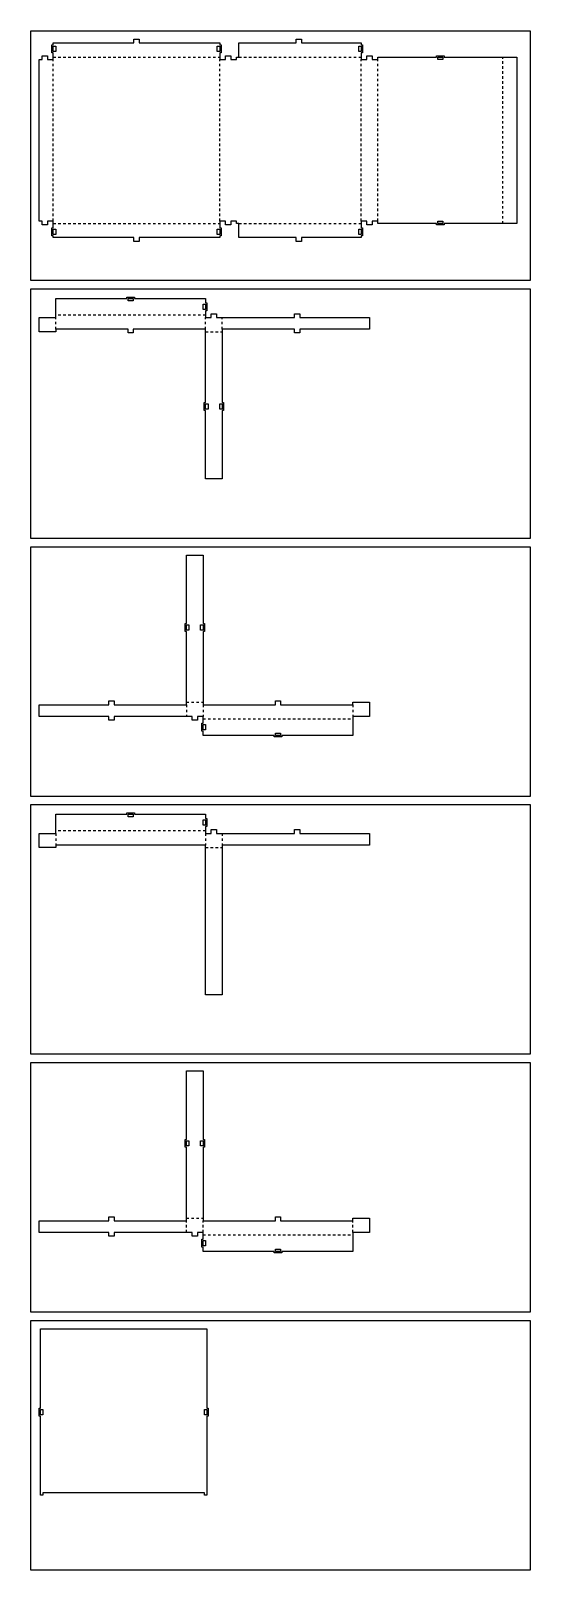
# Model space of a CAD drawing. Header units: metres. Extents: x 0 to 600, y -1550 to 300.
import ezdxf

# ---------------------------------------------------------------- set-up
doc = ezdxf.new("R2010")
doc.units = ezdxf.units.M

msp = doc.modelspace()

# ---------------------------------------------------------------- linework, layer by layer
at = {"layer": '1'}
for p, q in [((25.4125, 273.65), (25.4125, 283.175)), ((25.4125, 283.175), (27, 283.175)), ((27, 283.175), (27, 285.4125)), ((27, 285.4125), (123.825, 285.4125)), ((27, 275.2375), (27, 281.5875)), ((27, 281.5875), (30, 281.5875)), ((30, 281.5875), (30, 275.2375)), ((123.825, 285.4125), (123.825, 290)), ((123.825, 290), (130.175, 290)), ((130.175, 290), (130.175, 285.4125)), ((130.175, 285.4125), (227, 285.4125)), ((224, 275.2375), (224, 281.5875)), ((224, 281.5875), (227, 281.5875)), ((227, 285.4125), (227, 283.175)), ((227, 283.175), (228.5875, 283.175)), ((227, 281.5875), (227, 275.2375)), ((228.5875, 283.175), (228.5875, 273.65)), ((250, 268.4125), (250, 285.4125)), ((250, 285.4125), (318.825, 285.4125)), ((318.825, 285.4125), (318.825, 290)), ((318.825, 290), (325.175, 290)), ((325.175, 290), (325.175, 285.4125)), ((325.175, 285.4125), (397, 285.4125)), ((394, 275.2375), (394, 281.5875)), ((394, 281.5875), (397, 281.5875)), ((397, 285.4125), (397, 283.175)), ((397, 283.175), (398.5875, 283.175)), ((397, 281.5875), (397, 275.2375)), ((398.5875, 283.175), (398.5875, 273.65)), ((10, 71.4125), (10, 265.4125)), ((10, 265.4125), (13.825, 265.4125)), ((13.825, 265.4125), (13.825, 270)), ((13.825, 270), (20.175, 270)), ((20.175, 270), (20.175, 265.4125)), ((20.175, 265.4125), (27, 265.4125)), ((27, 273.65), (25.4125, 273.65)), ((30, 275.2375), (27, 275.2375)), ((27, 265.4125), (27, 273.65)), ((227, 275.2375), (224, 275.2375)), ((228.5875, 273.65), (227, 273.65)), ((227, 273.65), (227, 265.4125)), ((227, 265.4125), (233.825, 265.4125)), ((233.825, 265.4125), (233.825, 270)), ((233.825, 270), (240.175, 270)), ((240.175, 270), (240.175, 265.4125)), ((240.175, 265.4125), (247, 265.4125)), ((247, 265.4125), (247, 268.4125)), ((247, 268.4125), (250, 268.4125)), ((397, 275.2375), (394, 275.2375)), ((398.5875, 273.65), (397, 273.65)), ((397, 273.65), (397, 265.4125)), ((397, 265.4125), (403.825, 265.4125)), ((403.825, 265.4125), (403.825, 270)), ((403.825, 270), (410.175, 270)), ((410.175, 270), (410.175, 265.4125)), ((410.175, 265.4125), (417, 265.4125)), ((417, 265.4125), (417, 268.4125)), ((417, 268.4125), (487.2375, 268.4125)), ((487.2375, 268.4125), (487.2375, 270)), ((487.2375, 270), (496.7625, 270)), ((488.825, 268.4125), (495.175, 268.4125)), ((488.825, 265.4125), (488.825, 268.4125)), ((495.175, 265.4125), (488.825, 265.4125)), ((495.175, 268.4125), (495.175, 265.4125)), ((496.7625, 270), (496.7625, 268.4125)), ((496.7625, 268.4125), (584, 268.4125)), ((584, 268.4125), (584, 68.4125)), ((13.825, 71.4125), (10, 71.4125)), ((13.825, 66.825), (13.825, 71.4125)), ((20.175, 66.825), (13.825, 66.825)), ((27, 71.4125), (20.175, 71.4125)), ((20.175, 71.4125), (20.175, 66.825)), ((25.4125, 53.65), (25.4125, 63.175)), ((25.4125, 63.175), (27, 63.175)), ((27, 63.175), (27, 71.4125)), ((27, 55.2375), (27, 61.5875)), ((27, 61.5875), (30, 61.5875)), ((30, 61.5875), (30, 55.2375)), ((224, 55.2375), (224, 61.5875)), ((224, 61.5875), (227, 61.5875)), ((233.825, 71.4125), (227, 71.4125)), ((227, 71.4125), (227, 63.175)), ((227, 63.175), (228.5875, 63.175)), ((227, 61.5875), (227, 55.2375)), ((228.5875, 63.175), (228.5875, 53.65)), ((233.825, 66.825), (233.825, 71.4125)), ((240.175, 66.825), (233.825, 66.825)), ((247, 71.4125), (240.175, 71.4125)), ((240.175, 71.4125), (240.175, 66.825)), ((247, 68.4125), (247, 71.4125)), ((250, 68.4125), (247, 68.4125)), ((250, 51.4125), (250, 68.4125)), ((394, 55.2375), (394, 61.5875)), ((394, 61.5875), (397, 61.5875)), ((403.825, 71.4125), (397, 71.4125)), ((397, 71.4125), (397, 63.175)), ((397, 63.175), (398.5875, 63.175)), ((397, 61.5875), (397, 55.2375)), ((398.5875, 63.175), (398.5875, 53.65)), ((403.825, 66.825), (403.825, 71.4125)), ((410.175, 66.825), (403.825, 66.825)), ((417, 71.4125), (410.175, 71.4125)), ((410.175, 71.4125), (410.175, 66.825)), ((417, 68.4125), (417, 71.4125)), ((487.2375, 68.4125), (417, 68.4125)), ((487.2375, 66.825), (487.2375, 68.4125)), ((496.7625, 66.825), (487.2375, 66.825)), ((488.825, 68.4125), (488.825, 71.4125)), ((488.825, 71.4125), (495.175, 71.4125)), ((495.175, 68.4125), (488.825, 68.4125)), ((495.175, 71.4125), (495.175, 68.4125)), ((584, 68.4125), (496.7625, 68.4125)), ((496.7625, 68.4125), (496.7625, 66.825)), ((27, 53.65), (25.4125, 53.65)), ((30, 55.2375), (27, 55.2375)), ((27, 51.4125), (27, 53.65)), ((123.825, 51.4125), (27, 51.4125)), ((123.825, 46.825), (123.825, 51.4125)), ((130.175, 46.825), (123.825, 46.825)), ((227, 51.4125), (130.175, 51.4125)), ((130.175, 51.4125), (130.175, 46.825)), ((227, 55.2375), (224, 55.2375)), ((228.5875, 53.65), (227, 53.65)), ((227, 53.65), (227, 51.4125)), ((318.825, 51.4125), (250, 51.4125)), ((318.825, 46.825), (318.825, 51.4125)), ((325.175, 46.825), (318.825, 46.825)), ((397, 51.4125), (325.175, 51.4125)), ((325.175, 51.4125), (325.175, 46.825)), ((397, 55.2375), (394, 55.2375)), ((398.5875, 53.65), (397, 53.65)), ((397, 53.65), (397, 51.4125))]:
    msp.add_line(p, q, dxfattribs=at)
at = {"layer": '2'}
for p, q in [((11.5875, -1355.2375), (11.5875, -1260)), ((11.5875, -1260), (211.5875, -1260)), ((211.5875, -1260), (211.5875, -1355.2375)), ((10, -1364.7625), (10, -1355.2375)), ((10, -1355.2375), (11.5875, -1355.2375)), ((11.5875, -1364.7625), (10, -1364.7625)), ((11.5875, -1363.175), (11.5875, -1356.825)), ((11.5875, -1356.825), (14.5875, -1356.825)), ((14.5875, -1363.175), (11.5875, -1363.175)), ((11.5875, -1460), (11.5875, -1364.7625)), ((14.5875, -1356.825), (14.5875, -1363.175)), ((208.5875, -1363.175), (208.5875, -1356.825)), ((208.5875, -1356.825), (211.5875, -1356.825)), ((211.5875, -1363.175), (208.5875, -1363.175)), ((211.5875, -1355.2375), (213.175, -1355.2375)), ((211.5875, -1356.825), (211.5875, -1363.175)), ((211.5875, -1364.7625), (211.5875, -1460)), ((213.175, -1364.7625), (211.5875, -1364.7625)), ((213.175, -1355.2375), (213.175, -1364.7625)), ((14.5875, -1460), (11.5875, -1460)), ((208.5875, -1457), (14.5875, -1457)), ((14.5875, -1457), (14.5875, -1460)), ((208.5875, -1460), (208.5875, -1457)), ((211.5875, -1460), (208.5875, -1460))]:
    msp.add_line(p, q, dxfattribs=at)
at = {"layer": '3'}
for p, q in [((30, -44.5875), (30, -21.5875)), ((30, -21.5875), (115.2375, -21.5875)), ((115.2375, -21.5875), (115.2375, -20)), ((115.2375, -20), (124.7625, -20)), ((116.825, -21.5875), (123.175, -21.5875)), ((116.825, -24.5875), (116.825, -21.5875)), ((123.175, -24.5875), (116.825, -24.5875)), ((123.175, -21.5875), (123.175, -24.5875)), ((124.7625, -20), (124.7625, -21.5875)), ((124.7625, -21.5875), (210, -21.5875)), ((207, -34.7625), (207, -28.4125)), ((207, -28.4125), (210, -28.4125)), ((210, -34.7625), (207, -34.7625)), ((210, -21.5875), (210, -26.825)), ((210, -26.825), (211.5875, -26.825)), ((210, -28.4125), (210, -34.7625)), ((211.5875, -36.35), (210, -36.35)), ((210, -36.35), (210, -44.5875)), ((211.5875, -26.825), (211.5875, -36.35)), ((10, -61.5875), (10, -44.5875)), ((10, -44.5875), (30, -44.5875)), ((210, -44.5875), (216.825, -44.5875)), ((216.825, -44.5875), (216.825, -40)), ((216.825, -40), (223.175, -40)), ((223.175, -40), (223.175, -44.5875)), ((223.175, -44.5875), (316.825, -44.5875)), ((316.825, -44.5875), (316.825, -40)), ((316.825, -40), (323.175, -40)), ((323.175, -40), (323.175, -44.5875)), ((323.175, -44.5875), (407, -44.5875)), ((407, -44.5875), (407, -58.5875)), ((30, -61.5875), (10, -61.5875)), ((116.825, -58.5875), (30, -58.5875)), ((30, -58.5875), (30, -61.5875)), ((116.825, -63.175), (116.825, -58.5875)), ((123.175, -63.175), (116.825, -63.175)), ((210, -58.5875), (123.175, -58.5875)), ((123.175, -58.5875), (123.175, -63.175)), ((210, -146.825), (210, -58.5875)), ((316.825, -58.5875), (230, -58.5875)), ((230, -58.5875), (230, -146.825)), ((316.825, -63.175), (316.825, -58.5875)), ((323.175, -63.175), (316.825, -63.175)), ((407, -58.5875), (323.175, -58.5875)), ((323.175, -58.5875), (323.175, -63.175)), ((208.4125, -156.35), (208.4125, -146.825)), ((208.4125, -146.825), (210, -146.825)), ((230, -146.825), (231.5875, -146.825)), ((231.5875, -146.825), (231.5875, -156.35)), ((210, -156.35), (208.4125, -156.35)), ((210, -154.7625), (210, -148.4125)), ((210, -148.4125), (213, -148.4125)), ((213, -154.7625), (210, -154.7625)), ((210, -238.5875), (210, -156.35)), ((213, -148.4125), (213, -154.7625)), ((227, -154.7625), (227, -148.4125)), ((227, -148.4125), (230, -148.4125)), ((230, -154.7625), (227, -154.7625)), ((230, -148.4125), (230, -154.7625)), ((231.5875, -156.35), (230, -156.35)), ((230, -156.35), (230, -238.5875)), ((230, -238.5875), (210, -238.5875))]:
    msp.add_line(p, q, dxfattribs=at)
at = {"layer": '4'}
for p, q in [((187, -412.2375), (187, -330)), ((187, -330), (207, -330)), ((207, -330), (207, -412.2375)), ((185.4125, -421.7625), (185.4125, -412.2375)), ((185.4125, -412.2375), (187, -412.2375)), ((187, -421.7625), (185.4125, -421.7625)), ((187, -420.175), (187, -413.825)), ((187, -413.825), (190, -413.825)), ((190, -420.175), (187, -420.175)), ((187, -510), (187, -421.7625)), ((190, -413.825), (190, -420.175)), ((204, -420.175), (204, -413.825)), ((204, -413.825), (207, -413.825)), ((207, -420.175), (204, -420.175)), ((207, -412.2375), (208.5875, -412.2375)), ((207, -413.825), (207, -420.175)), ((208.5875, -421.7625), (207, -421.7625)), ((207, -421.7625), (207, -510)), ((208.5875, -412.2375), (208.5875, -421.7625)), ((10, -524), (10, -510)), ((10, -510), (93.825, -510)), ((93.825, -510), (93.825, -505.4125)), ((93.825, -505.4125), (100.175, -505.4125)), ((100.175, -505.4125), (100.175, -510)), ((100.175, -510), (187, -510)), ((207, -510), (293.825, -510)), ((293.825, -510), (293.825, -505.4125)), ((293.825, -505.4125), (300.175, -505.4125)), ((300.175, -505.4125), (300.175, -510)), ((300.175, -510), (387, -510)), ((387, -510), (387, -507)), ((387, -507), (407, -507)), ((407, -507), (407, -524)), ((93.825, -524), (10, -524)), ((93.825, -528.5875), (93.825, -524)), ((100.175, -528.5875), (93.825, -528.5875)), ((193.825, -524), (100.175, -524)), ((100.175, -524), (100.175, -528.5875)), ((193.825, -528.5875), (193.825, -524)), ((200.175, -528.5875), (193.825, -528.5875)), ((207, -524), (200.175, -524)), ((200.175, -524), (200.175, -528.5875)), ((205.4125, -541.7625), (205.4125, -532.2375)), ((205.4125, -532.2375), (207, -532.2375)), ((207, -532.2375), (207, -524)), ((207, -540.175), (207, -533.825)), ((207, -533.825), (210, -533.825)), ((210, -533.825), (210, -540.175)), ((407, -524), (387, -524)), ((387, -524), (387, -547)), ((207, -541.7625), (205.4125, -541.7625)), ((210, -540.175), (207, -540.175)), ((207, -547), (207, -541.7625)), ((292.2375, -547), (207, -547)), ((292.2375, -548.5875), (292.2375, -547)), ((301.7625, -548.5875), (292.2375, -548.5875)), ((293.825, -547), (293.825, -544)), ((293.825, -544), (300.175, -544)), ((300.175, -547), (293.825, -547)), ((300.175, -544), (300.175, -547)), ((387, -547), (301.7625, -547)), ((301.7625, -547), (301.7625, -548.5875))]:
    msp.add_line(p, q, dxfattribs=at)
at = {"layer": '5'}
for p, q in [((30, -664.5875), (30, -641.5875)), ((30, -641.5875), (115.2375, -641.5875)), ((115.2375, -641.5875), (115.2375, -640)), ((115.2375, -640), (124.7625, -640)), ((116.825, -641.5875), (123.175, -641.5875)), ((116.825, -644.5875), (116.825, -641.5875)), ((123.175, -644.5875), (116.825, -644.5875)), ((123.175, -641.5875), (123.175, -644.5875)), ((124.7625, -640), (124.7625, -641.5875)), ((124.7625, -641.5875), (210, -641.5875)), ((210, -641.5875), (210, -646.825)), ((210, -646.825), (211.5875, -646.825)), ((211.5875, -646.825), (211.5875, -656.35)), ((10, -681.5875), (10, -664.5875)), ((10, -664.5875), (30, -664.5875)), ((207, -654.7625), (207, -648.4125)), ((207, -648.4125), (210, -648.4125)), ((210, -654.7625), (207, -654.7625)), ((210, -648.4125), (210, -654.7625)), ((211.5875, -656.35), (210, -656.35)), ((210, -656.35), (210, -664.5875)), ((210, -664.5875), (216.825, -664.5875)), ((216.825, -664.5875), (216.825, -660)), ((216.825, -660), (223.175, -660)), ((223.175, -660), (223.175, -664.5875)), ((223.175, -664.5875), (316.825, -664.5875)), ((316.825, -664.5875), (316.825, -660)), ((316.825, -660), (323.175, -660)), ((323.175, -660), (323.175, -664.5875)), ((323.175, -664.5875), (407, -664.5875)), ((407, -664.5875), (407, -678.5875)), ((30, -681.5875), (10, -681.5875)), ((210, -678.5875), (30, -678.5875)), ((30, -678.5875), (30, -681.5875)), ((210, -858.5875), (210, -678.5875)), ((407, -678.5875), (230, -678.5875)), ((230, -678.5875), (230, -858.5875)), ((230, -858.5875), (210, -858.5875))]:
    msp.add_line(p, q, dxfattribs=at)
at = {"layer": '6'}
for p, q in [((187, -1032.2375), (187, -950)), ((187, -950), (207, -950)), ((207, -950), (207, -1032.2375)), ((185.4125, -1041.7625), (185.4125, -1032.2375)), ((185.4125, -1032.2375), (187, -1032.2375)), ((187, -1040.175), (187, -1033.825)), ((187, -1033.825), (190, -1033.825)), ((190, -1033.825), (190, -1040.175)), ((204, -1040.175), (204, -1033.825)), ((204, -1033.825), (207, -1033.825)), ((207, -1032.2375), (208.5875, -1032.2375)), ((207, -1033.825), (207, -1040.175)), ((208.5875, -1032.2375), (208.5875, -1041.7625)), ((187, -1041.7625), (185.4125, -1041.7625)), ((190, -1040.175), (187, -1040.175)), ((187, -1130), (187, -1041.7625)), ((207, -1040.175), (204, -1040.175)), ((208.5875, -1041.7625), (207, -1041.7625)), ((207, -1041.7625), (207, -1130)), ((93.825, -1130), (93.825, -1125.4125)), ((93.825, -1125.4125), (100.175, -1125.4125)), ((100.175, -1125.4125), (100.175, -1130)), ((293.825, -1130), (293.825, -1125.4125)), ((293.825, -1125.4125), (300.175, -1125.4125)), ((300.175, -1125.4125), (300.175, -1130)), ((387, -1130), (387, -1127)), ((387, -1127), (407, -1127)), ((407, -1127), (407, -1144)), ((10, -1144), (10, -1130)), ((10, -1130), (93.825, -1130)), ((93.825, -1144), (10, -1144)), ((93.825, -1148.5875), (93.825, -1144)), ((100.175, -1130), (187, -1130)), ((193.825, -1144), (100.175, -1144)), ((100.175, -1144), (100.175, -1148.5875)), ((193.825, -1148.5875), (193.825, -1144)), ((207, -1144), (200.175, -1144)), ((200.175, -1144), (200.175, -1148.5875)), ((207, -1130), (293.825, -1130)), ((207, -1152.2375), (207, -1144)), ((300.175, -1130), (387, -1130)), ((407, -1144), (387, -1144)), ((387, -1144), (387, -1167)), ((100.175, -1148.5875), (93.825, -1148.5875)), ((200.175, -1148.5875), (193.825, -1148.5875)), ((205.4125, -1161.7625), (205.4125, -1152.2375)), ((205.4125, -1152.2375), (207, -1152.2375)), ((207, -1161.7625), (205.4125, -1161.7625)), ((207, -1160.175), (207, -1153.825)), ((207, -1153.825), (210, -1153.825)), ((210, -1160.175), (207, -1160.175)), ((207, -1167), (207, -1161.7625)), ((210, -1153.825), (210, -1160.175)), ((293.825, -1167), (293.825, -1164)), ((293.825, -1164), (300.175, -1164)), ((300.175, -1164), (300.175, -1167)), ((292.2375, -1167), (207, -1167)), ((292.2375, -1168.5875), (292.2375, -1167)), ((301.7625, -1168.5875), (292.2375, -1168.5875)), ((300.175, -1167), (293.825, -1167)), ((387, -1167), (301.7625, -1167)), ((301.7625, -1167), (301.7625, -1168.5875))]:
    msp.add_line(p, q, dxfattribs=at)
at = {"layer": 'fold-line'}
for p, q in [((27, 268.4125), (30, 268.4125)), ((27, 263.4125), (27, 265.4125)), ((27, 257.4125), (27, 260.4125)), ((33, 268.4125), (36, 268.4125)), ((39, 268.4125), (42, 268.4125)), ((45, 268.4125), (48, 268.4125)), ((51, 268.4125), (54, 268.4125)), ((57, 268.4125), (60, 268.4125)), ((63, 268.4125), (66, 268.4125)), ((69, 268.4125), (72, 268.4125)), ((75, 268.4125), (78, 268.4125)), ((81, 268.4125), (84, 268.4125)), ((87, 268.4125), (90, 268.4125)), ((93, 268.4125), (96, 268.4125)), ((99, 268.4125), (102, 268.4125)), ((105, 268.4125), (108, 268.4125)), ((111, 268.4125), (114, 268.4125)), ((117, 268.4125), (120, 268.4125)), ((123, 268.4125), (126, 268.4125)), ((129, 268.4125), (132, 268.4125)), ((135, 268.4125), (138, 268.4125)), ((141, 268.4125), (144, 268.4125)), ((147, 268.4125), (150, 268.4125)), ((153, 268.4125), (156, 268.4125)), ((159, 268.4125), (162, 268.4125)), ((165, 268.4125), (168, 268.4125)), ((171, 268.4125), (174, 268.4125)), ((177, 268.4125), (180, 268.4125)), ((183, 268.4125), (186, 268.4125)), ((189, 268.4125), (192, 268.4125)), ((195, 268.4125), (198, 268.4125)), ((201, 268.4125), (204, 268.4125)), ((207, 268.4125), (210, 268.4125)), ((213, 268.4125), (216, 268.4125)), ((219, 268.4125), (222, 268.4125)), ((225, 268.4125), (227, 268.4125)), ((227, 263.4125), (227, 265.4125)), ((227, 257.4125), (227, 260.4125)), ((250, 268.4125), (253, 268.4125)), ((256, 268.4125), (259, 268.4125)), ((262, 268.4125), (265, 268.4125)), ((268, 268.4125), (271, 268.4125)), ((274, 268.4125), (277, 268.4125)), ((280, 268.4125), (283, 268.4125)), ((286, 268.4125), (289, 268.4125)), ((292, 268.4125), (295, 268.4125)), ((298, 268.4125), (301, 268.4125)), ((304, 268.4125), (307, 268.4125)), ((310, 268.4125), (313, 268.4125)), ((316, 268.4125), (319, 268.4125)), ((322, 268.4125), (325, 268.4125)), ((328, 268.4125), (331, 268.4125)), ((334, 268.4125), (337, 268.4125)), ((340, 268.4125), (343, 268.4125)), ((346, 268.4125), (349, 268.4125)), ((352, 268.4125), (355, 268.4125)), ((358, 268.4125), (361, 268.4125)), ((364, 268.4125), (367, 268.4125)), ((370, 268.4125), (373, 268.4125)), ((376, 268.4125), (379, 268.4125)), ((382, 268.4125), (385, 268.4125)), ((388, 268.4125), (391, 268.4125)), ((394, 268.4125), (397, 268.4125)), ((397, 263.4125), (397, 265.4125)), ((397, 257.4125), (397, 260.4125)), ((417, 263.4125), (417, 265.4125)), ((417, 257.4125), (417, 260.4125)), ((567, 266.4125), (567, 268.4125)), ((567, 260.4125), (567, 263.4125)), ((27, 251.4125), (27, 254.4125)), ((27, 245.4125), (27, 248.4125)), ((27, 239.4125), (27, 242.4125)), ((227, 251.4125), (227, 254.4125)), ((227, 245.4125), (227, 248.4125)), ((227, 239.4125), (227, 242.4125)), ((397, 251.4125), (397, 254.4125)), ((397, 245.4125), (397, 248.4125)), ((397, 239.4125), (397, 242.4125)), ((417, 251.4125), (417, 254.4125)), ((417, 245.4125), (417, 248.4125)), ((417, 239.4125), (417, 242.4125)), ((567, 254.4125), (567, 257.4125)), ((567, 248.4125), (567, 251.4125)), ((567, 242.4125), (567, 245.4125)), ((27, 233.4125), (27, 236.4125)), ((27, 227.4125), (27, 230.4125)), ((27, 221.4125), (27, 224.4125)), ((227, 233.4125), (227, 236.4125)), ((227, 227.4125), (227, 230.4125)), ((227, 221.4125), (227, 224.4125)), ((397, 233.4125), (397, 236.4125)), ((397, 227.4125), (397, 230.4125)), ((397, 221.4125), (397, 224.4125)), ((417, 233.4125), (417, 236.4125)), ((417, 227.4125), (417, 230.4125)), ((417, 221.4125), (417, 224.4125)), ((567, 236.4125), (567, 239.4125)), ((567, 230.4125), (567, 233.4125)), ((567, 224.4125), (567, 227.4125)), ((27, 215.4125), (27, 218.4125)), ((27, 209.4125), (27, 212.4125)), ((27, 203.4125), (27, 206.4125)), ((227, 215.4125), (227, 218.4125)), ((227, 209.4125), (227, 212.4125)), ((227, 203.4125), (227, 206.4125)), ((397, 215.4125), (397, 218.4125)), ((397, 209.4125), (397, 212.4125)), ((397, 203.4125), (397, 206.4125)), ((417, 215.4125), (417, 218.4125)), ((417, 209.4125), (417, 212.4125)), ((417, 203.4125), (417, 206.4125)), ((567, 218.4125), (567, 221.4125)), ((567, 212.4125), (567, 215.4125)), ((567, 206.4125), (567, 209.4125)), ((27, 197.4125), (27, 200.4125)), ((27, 191.4125), (27, 194.4125)), ((27, 185.4125), (27, 188.4125)), ((227, 197.4125), (227, 200.4125)), ((227, 191.4125), (227, 194.4125)), ((227, 185.4125), (227, 188.4125)), ((397, 197.4125), (397, 200.4125)), ((397, 191.4125), (397, 194.4125)), ((397, 185.4125), (397, 188.4125)), ((417, 197.4125), (417, 200.4125)), ((417, 191.4125), (417, 194.4125)), ((417, 185.4125), (417, 188.4125)), ((567, 200.4125), (567, 203.4125)), ((567, 194.4125), (567, 197.4125)), ((567, 188.4125), (567, 191.4125)), ((567, 182.4125), (567, 185.4125)), ((27, 179.4125), (27, 182.4125)), ((27, 173.4125), (27, 176.4125)), ((27, 167.4125), (27, 170.4125)), ((227, 179.4125), (227, 182.4125)), ((227, 173.4125), (227, 176.4125)), ((227, 167.4125), (227, 170.4125)), ((397, 179.4125), (397, 182.4125)), ((397, 173.4125), (397, 176.4125)), ((397, 167.4125), (397, 170.4125)), ((417, 179.4125), (417, 182.4125)), ((417, 173.4125), (417, 176.4125)), ((417, 167.4125), (417, 170.4125)), ((567, 176.4125), (567, 179.4125)), ((567, 170.4125), (567, 173.4125)), ((567, 164.4125), (567, 167.4125)), ((27, 161.4125), (27, 164.4125)), ((27, 155.4125), (27, 158.4125)), ((27, 149.4125), (27, 152.4125)), ((227, 161.4125), (227, 164.4125)), ((227, 155.4125), (227, 158.4125)), ((227, 149.4125), (227, 152.4125)), ((397, 161.4125), (397, 164.4125)), ((397, 155.4125), (397, 158.4125)), ((397, 149.4125), (397, 152.4125)), ((417, 161.4125), (417, 164.4125)), ((417, 155.4125), (417, 158.4125)), ((417, 149.4125), (417, 152.4125)), ((567, 158.4125), (567, 161.4125)), ((567, 152.4125), (567, 155.4125)), ((567, 146.4125), (567, 149.4125)), ((27, 143.4125), (27, 146.4125)), ((27, 137.4125), (27, 140.4125)), ((27, 131.4125), (27, 134.4125)), ((227, 143.4125), (227, 146.4125)), ((227, 137.4125), (227, 140.4125)), ((227, 131.4125), (227, 134.4125)), ((397, 143.4125), (397, 146.4125)), ((397, 137.4125), (397, 140.4125)), ((397, 131.4125), (397, 134.4125)), ((417, 143.4125), (417, 146.4125)), ((417, 137.4125), (417, 140.4125)), ((417, 131.4125), (417, 134.4125)), ((567, 140.4125), (567, 143.4125)), ((567, 134.4125), (567, 137.4125)), ((567, 128.4125), (567, 131.4125)), ((27, 125.4125), (27, 128.4125)), ((27, 119.4125), (27, 122.4125)), ((27, 113.4125), (27, 116.4125)), ((227, 125.4125), (227, 128.4125)), ((227, 119.4125), (227, 122.4125)), ((227, 113.4125), (227, 116.4125)), ((397, 125.4125), (397, 128.4125)), ((397, 119.4125), (397, 122.4125)), ((397, 113.4125), (397, 116.4125)), ((417, 125.4125), (417, 128.4125)), ((417, 119.4125), (417, 122.4125)), ((417, 113.4125), (417, 116.4125)), ((567, 122.4125), (567, 125.4125)), ((567, 116.4125), (567, 119.4125)), ((567, 110.4125), (567, 113.4125)), ((27, 107.4125), (27, 110.4125)), ((27, 101.4125), (27, 104.4125)), ((27, 95.4125), (27, 98.4125)), ((227, 107.4125), (227, 110.4125)), ((227, 101.4125), (227, 104.4125)), ((227, 95.4125), (227, 98.4125)), ((397, 107.4125), (397, 110.4125)), ((397, 101.4125), (397, 104.4125)), ((397, 95.4125), (397, 98.4125)), ((417, 107.4125), (417, 110.4125)), ((417, 101.4125), (417, 104.4125)), ((417, 95.4125), (417, 98.4125)), ((567, 104.4125), (567, 107.4125)), ((567, 98.4125), (567, 101.4125)), ((567, 92.4125), (567, 95.4125)), ((27, 89.4125), (27, 92.4125)), ((27, 83.4125), (27, 86.4125)), ((27, 77.4125), (27, 80.4125)), ((27, 71.4125), (27, 74.4125)), ((227, 89.4125), (227, 92.4125)), ((227, 83.4125), (227, 86.4125)), ((227, 77.4125), (227, 80.4125)), ((227, 71.4125), (227, 74.4125)), ((397, 89.4125), (397, 92.4125)), ((397, 83.4125), (397, 86.4125)), ((397, 77.4125), (397, 80.4125)), ((397, 71.4125), (397, 74.4125)), ((417, 89.4125), (417, 92.4125)), ((417, 83.4125), (417, 86.4125)), ((417, 77.4125), (417, 80.4125)), ((417, 71.4125), (417, 74.4125)), ((567, 86.4125), (567, 89.4125)), ((567, 80.4125), (567, 83.4125)), ((567, 74.4125), (567, 77.4125)), ((27, 68.4125), (30, 68.4125)), ((33, 68.4125), (36, 68.4125)), ((39, 68.4125), (42, 68.4125)), ((45, 68.4125), (48, 68.4125)), ((51, 68.4125), (54, 68.4125)), ((57, 68.4125), (60, 68.4125)), ((63, 68.4125), (66, 68.4125)), ((69, 68.4125), (72, 68.4125)), ((75, 68.4125), (78, 68.4125)), ((81, 68.4125), (84, 68.4125)), ((87, 68.4125), (90, 68.4125)), ((93, 68.4125), (96, 68.4125)), ((99, 68.4125), (102, 68.4125)), ((105, 68.4125), (108, 68.4125)), ((111, 68.4125), (114, 68.4125)), ((117, 68.4125), (120, 68.4125)), ((123, 68.4125), (126, 68.4125)), ((129, 68.4125), (132, 68.4125)), ((135, 68.4125), (138, 68.4125)), ((141, 68.4125), (144, 68.4125)), ((147, 68.4125), (150, 68.4125)), ((153, 68.4125), (156, 68.4125)), ((159, 68.4125), (162, 68.4125)), ((165, 68.4125), (168, 68.4125)), ((171, 68.4125), (174, 68.4125)), ((177, 68.4125), (180, 68.4125)), ((183, 68.4125), (186, 68.4125)), ((189, 68.4125), (192, 68.4125)), ((195, 68.4125), (198, 68.4125)), ((201, 68.4125), (204, 68.4125)), ((207, 68.4125), (210, 68.4125)), ((213, 68.4125), (216, 68.4125)), ((219, 68.4125), (222, 68.4125)), ((225, 68.4125), (227, 68.4125)), ((250, 68.4125), (253, 68.4125)), ((256, 68.4125), (259, 68.4125)), ((262, 68.4125), (265, 68.4125)), ((268, 68.4125), (271, 68.4125)), ((274, 68.4125), (277, 68.4125)), ((280, 68.4125), (283, 68.4125)), ((286, 68.4125), (289, 68.4125)), ((292, 68.4125), (295, 68.4125)), ((298, 68.4125), (301, 68.4125)), ((304, 68.4125), (307, 68.4125)), ((310, 68.4125), (313, 68.4125)), ((316, 68.4125), (319, 68.4125)), ((322, 68.4125), (325, 68.4125)), ((328, 68.4125), (331, 68.4125)), ((334, 68.4125), (337, 68.4125)), ((340, 68.4125), (343, 68.4125)), ((346, 68.4125), (349, 68.4125)), ((352, 68.4125), (355, 68.4125)), ((358, 68.4125), (361, 68.4125)), ((364, 68.4125), (367, 68.4125)), ((370, 68.4125), (373, 68.4125)), ((376, 68.4125), (379, 68.4125)), ((382, 68.4125), (385, 68.4125)), ((388, 68.4125), (391, 68.4125)), ((394, 68.4125), (397, 68.4125)), ((567, 68.4125), (567, 71.4125)), ((30, -46.5875), (30, -44.5875)), ((30, -52.5875), (30, -49.5875)), ((36, -41.5875), (33, -41.5875)), ((42, -41.5875), (39, -41.5875)), ((48, -41.5875), (45, -41.5875)), ((54, -41.5875), (51, -41.5875)), ((60, -41.5875), (57, -41.5875)), ((66, -41.5875), (63, -41.5875)), ((72, -41.5875), (69, -41.5875)), ((78, -41.5875), (75, -41.5875)), ((84, -41.5875), (81, -41.5875)), ((90, -41.5875), (87, -41.5875)), ((96, -41.5875), (93, -41.5875)), ((102, -41.5875), (99, -41.5875)), ((108, -41.5875), (105, -41.5875)), ((114, -41.5875), (111, -41.5875)), ((120, -41.5875), (117, -41.5875)), ((126, -41.5875), (123, -41.5875)), ((132, -41.5875), (129, -41.5875)), ((138, -41.5875), (135, -41.5875)), ((144, -41.5875), (141, -41.5875)), ((150, -41.5875), (147, -41.5875)), ((156, -41.5875), (153, -41.5875)), ((162, -41.5875), (159, -41.5875)), ((168, -41.5875), (165, -41.5875)), ((174, -41.5875), (171, -41.5875)), ((180, -41.5875), (177, -41.5875)), ((186, -41.5875), (183, -41.5875)), ((192, -41.5875), (189, -41.5875)), ((198, -41.5875), (195, -41.5875)), ((204, -41.5875), (201, -41.5875)), ((210, -41.5875), (207, -41.5875)), ((210, -46.5875), (210, -44.5875)), ((210, -52.5875), (210, -49.5875)), ((230, -46.5875), (230, -44.5875)), ((230, -52.5875), (230, -49.5875)), ((30, -58.5875), (30, -55.5875)), ((210, -58.5875), (210, -55.5875)), ((210, -61.5875), (213, -61.5875)), ((216, -61.5875), (219, -61.5875)), ((222, -61.5875), (225, -61.5875)), ((228, -61.5875), (230, -61.5875)), ((230, -58.5875), (230, -55.5875)), ((187, -507), (190, -507)), ((187, -510), (187, -513)), ((187, -516), (187, -519)), ((193, -507), (196, -507)), ((199, -507), (202, -507)), ((205, -507), (207, -507)), ((207, -510), (207, -513)), ((207, -516), (207, -519)), ((387, -510), (387, -513)), ((387, -516), (387, -519)), ((187, -522), (187, -524)), ((207, -522), (207, -524)), ((207, -527), (210, -527)), ((213, -527), (216, -527)), ((219, -527), (222, -527)), ((225, -527), (228, -527)), ((231, -527), (234, -527)), ((237, -527), (240, -527)), ((243, -527), (246, -527)), ((249, -527), (252, -527)), ((255, -527), (258, -527)), ((261, -527), (264, -527)), ((267, -527), (270, -527)), ((273, -527), (276, -527)), ((279, -527), (282, -527)), ((285, -527), (288, -527)), ((291, -527), (294, -527)), ((297, -527), (300, -527)), ((303, -527), (306, -527)), ((309, -527), (312, -527)), ((315, -527), (318, -527)), ((321, -527), (324, -527)), ((327, -527), (330, -527)), ((333, -527), (336, -527)), ((339, -527), (342, -527)), ((345, -527), (348, -527)), ((351, -527), (354, -527)), ((357, -527), (360, -527)), ((363, -527), (366, -527)), ((369, -527), (372, -527)), ((375, -527), (378, -527)), ((381, -527), (384, -527)), ((387, -522), (387, -524)), ((30, -664.5875), (30, -667.5875)), ((36, -661.5875), (33, -661.5875)), ((42, -661.5875), (39, -661.5875)), ((48, -661.5875), (45, -661.5875)), ((54, -661.5875), (51, -661.5875)), ((60, -661.5875), (57, -661.5875)), ((66, -661.5875), (63, -661.5875)), ((72, -661.5875), (69, -661.5875)), ((78, -661.5875), (75, -661.5875)), ((84, -661.5875), (81, -661.5875)), ((90, -661.5875), (87, -661.5875)), ((96, -661.5875), (93, -661.5875)), ((102, -661.5875), (99, -661.5875)), ((108, -661.5875), (105, -661.5875)), ((114, -661.5875), (111, -661.5875)), ((120, -661.5875), (117, -661.5875)), ((126, -661.5875), (123, -661.5875)), ((132, -661.5875), (129, -661.5875)), ((138, -661.5875), (135, -661.5875)), ((144, -661.5875), (141, -661.5875)), ((150, -661.5875), (147, -661.5875)), ((156, -661.5875), (153, -661.5875)), ((162, -661.5875), (159, -661.5875)), ((168, -661.5875), (165, -661.5875)), ((174, -661.5875), (171, -661.5875)), ((180, -661.5875), (177, -661.5875)), ((186, -661.5875), (183, -661.5875)), ((192, -661.5875), (189, -661.5875)), ((198, -661.5875), (195, -661.5875)), ((204, -661.5875), (201, -661.5875)), ((210, -661.5875), (207, -661.5875)), ((210, -664.5875), (210, -667.5875)), ((230, -664.5875), (230, -667.5875)), ((30, -670.5875), (30, -673.5875)), ((30, -676.5875), (30, -678.5875)), ((210, -670.5875), (210, -673.5875)), ((210, -676.5875), (210, -678.5875)), ((210, -681.5875), (213, -681.5875)), ((216, -681.5875), (219, -681.5875)), ((222, -681.5875), (225, -681.5875)), ((228, -681.5875), (230, -681.5875)), ((230, -670.5875), (230, -673.5875)), ((230, -676.5875), (230, -678.5875)), ((187, -1127), (190, -1127)), ((193, -1127), (196, -1127)), ((199, -1127), (202, -1127)), ((205, -1127), (207, -1127)), ((187, -1132), (187, -1130)), ((187, -1138), (187, -1135)), ((187, -1144), (187, -1141)), ((207, -1132), (207, -1130)), ((207, -1138), (207, -1135)), ((207, -1144), (207, -1141)), ((207, -1147), (210, -1147)), ((213, -1147), (216, -1147)), ((219, -1147), (222, -1147)), ((225, -1147), (228, -1147)), ((231, -1147), (234, -1147)), ((237, -1147), (240, -1147)), ((243, -1147), (246, -1147)), ((249, -1147), (252, -1147)), ((255, -1147), (258, -1147)), ((261, -1147), (264, -1147)), ((267, -1147), (270, -1147)), ((273, -1147), (276, -1147)), ((279, -1147), (282, -1147)), ((285, -1147), (288, -1147)), ((291, -1147), (294, -1147)), ((297, -1147), (300, -1147)), ((303, -1147), (306, -1147)), ((309, -1147), (312, -1147)), ((315, -1147), (318, -1147)), ((321, -1147), (324, -1147)), ((327, -1147), (330, -1147)), ((333, -1147), (336, -1147)), ((339, -1147), (342, -1147)), ((345, -1147), (348, -1147)), ((351, -1147), (354, -1147)), ((357, -1147), (360, -1147)), ((363, -1147), (366, -1147)), ((369, -1147), (372, -1147)), ((375, -1147), (378, -1147)), ((381, -1147), (384, -1147)), ((387, -1132), (387, -1130)), ((387, -1138), (387, -1135)), ((387, -1144), (387, -1141))]:
    msp.add_line(p, q, dxfattribs=at)
at = {"layer": 'sheet_boundary'}
for p, q in [((0, 300), (600, 300)), ((0, 0), (0, 300)), ((600, 300), (600, 0)), ((600, 0), (0, 0))]:
    msp.add_line(p, q, dxfattribs=at)
at = {"layer": 'sheet_boundary_2'}
for p, q in [((0, -10), (600, -10)), ((0, -310), (0, -10)), ((600, -10), (600, -310)), ((600, -310), (0, -310))]:
    msp.add_line(p, q, dxfattribs=at)
at = {"layer": 'sheet_boundary_3'}
for p, q in [((0, -320), (600, -320)), ((0, -620), (0, -320)), ((600, -320), (600, -620)), ((600, -620), (0, -620))]:
    msp.add_line(p, q, dxfattribs=at)
at = {"layer": 'sheet_boundary_4'}
for p, q in [((0, -630), (600, -630)), ((0, -930), (0, -630)), ((600, -630), (600, -930)), ((600, -930), (0, -930))]:
    msp.add_line(p, q, dxfattribs=at)
at = {"layer": 'sheet_boundary_5'}
for p, q in [((0, -940), (600, -940)), ((0, -1240), (0, -940)), ((600, -940), (600, -1240)), ((600, -1240), (0, -1240))]:
    msp.add_line(p, q, dxfattribs=at)
at = {"layer": 'sheet_boundary_6'}
for p, q in [((0, -1250), (600, -1250)), ((0, -1550), (0, -1250)), ((600, -1250), (600, -1550)), ((600, -1550), (0, -1550))]:
    msp.add_line(p, q, dxfattribs=at)

doc.saveas('drawing.dxf')
